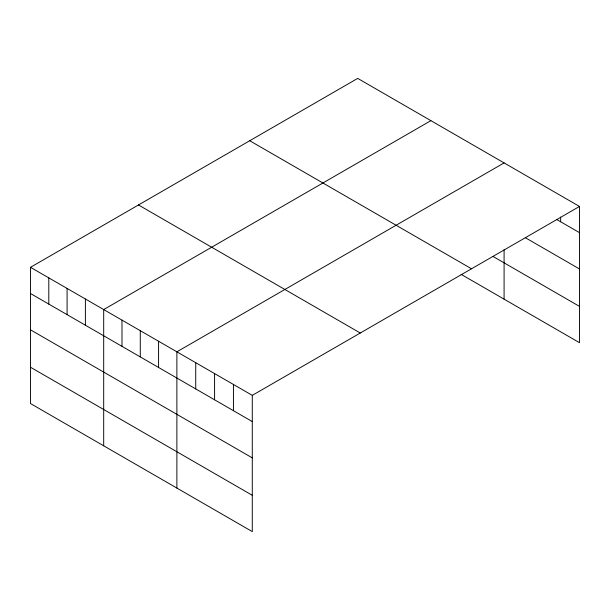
<?xml version="1.0" encoding="UTF-8"?>
<svg xmlns="http://www.w3.org/2000/svg" width="610" height="610" viewBox="0 0 610 610"><rect width="100%" height="100%" fill="white"/><g stroke="black" fill="none" stroke-linecap="round" stroke-linejoin="round"><path stroke-width="0.91" d="M30.5 267.31L252.288 395.356L252.288 531.607L30.5 403.553L30.5 267.31L357.712 78.393L579.5 206.447L579.5 342.69L461.129 274.355M430.896 120.65L103.692 309.567L103.692 445.811M504.089 162.908L176.885 351.825L176.885 488.069M252.288 395.356L579.5 206.447M556.549 219.409L579.5 232.662M525.401 237.74L579.5 268.972M492.956 256.413L579.5 306.38M249.726 140.735L471.522 268.789M138.478 204.968L360.274 333.014M30.5 293.524L252.288 421.579M30.5 329.835L252.288 457.881M30.5 367.243L252.288 495.297M560.651 217.099L560.651 221.781M504.089 249.749L504.089 299.152M233.439 384.475L233.439 410.69M214.583 373.587L214.583 399.809M195.734 362.706L195.734 388.921M158.585 341.257L158.585 367.472M140.285 330.696L140.285 356.911M121.992 320.128L121.992 346.343M85.392 298.999L85.392 325.221M67.092 288.438L67.092 314.653M48.8 277.87L48.8 304.093"/></g></svg>
